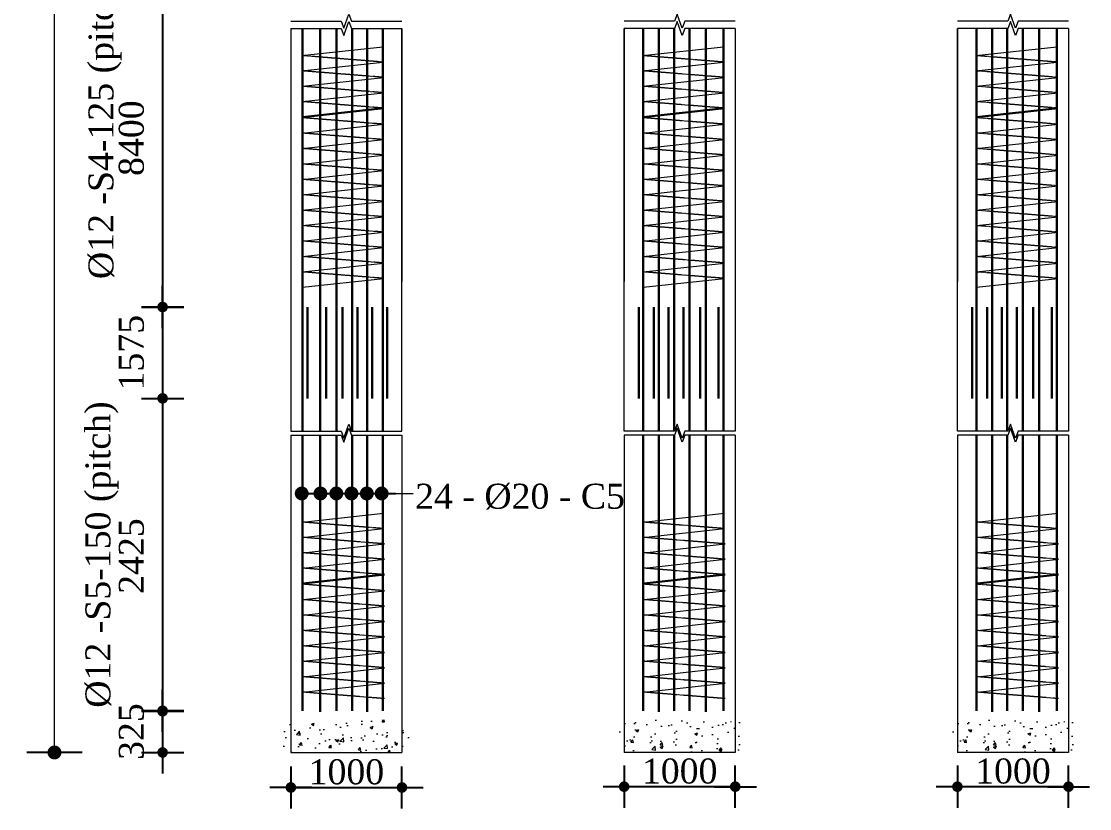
# Model space of a CAD drawing. Header units: millimetres. Extents: x -452357 to 35267, y 81803 to 461763.
# Drawn here: x -28985 to -21292, y 202373 to 208038 of the extents above; entities that cross this region are included whole.
import ezdxf

# ---------------------------------------------------------------- set-up
doc = ezdxf.new("R2010")
doc.units = ezdxf.units.MM
doc.header["$PDMODE"] = 2
doc.linetypes.add('DASHEDX2', pattern=[38.1, 25.4, -12.7])
doc.layers.get('Defpoints').update_dxf_attribs({"lineweight": 13})
for name, color, linetype, lineweight in [('Binder', 136, 'Continuous', 15), ('dim', 96, 'Continuous', 25), ('Dimision', 96, 'Continuous', 18), ('hatch', 65, 'Continuous', 15), ('Hatching', 65, 'Continuous', 20), ('Reinf.', 12, 'Continuous', 30), ('Text', 7, 'Continuous', 15)]:
    doc.layers.add(name, color=color, linetype=linetype, lineweight=lineweight)
doc.styles.get("Standard").update_dxf_attribs({"font": 'times.ttf'})
doc.dimstyles.new('ISO-25', dxfattribs={"dimtxt": 175, "dimasz": 100, "dimexe": 65, "dimexo": 115.625, "dimgap": 40, "dimtad": 1, "dimtoh": 1, "dimdec": 0, "dimtxsty": 'Standard', "dimblk": 'DOT', "dimcen": 300, "dimclrd": 256, "dimclre": 256, "dimclrt": 256, "dimadec": 0, "dimazin": 0, "dimtfac": 1, "dimtdec": 0, "dimtix": 1, "dimtmove": 0, "dimatfit": 3, "dimldrblk": 'DOT', "dimfxl": 75, "dimlwd": -1, "dimarcsym": 0})
doc.dimstyles.new('ISO-70', dxfattribs={"dimscale": 0, "dimtxt": 70, "dimasz": 0.75, "dimexe": 35, "dimexo": 35, "dimgap": 20, "dimtad": 1, "dimdec": 0, "dimlfac": -1, "dimzin": 1, "dimdsep": 46, "dimtxsty": 'Standard', "dimblk": 'DIM', "dimcen": 60, "dimclrd": 256, "dimclre": 256, "dimclrt": 256, "dimadec": 0, "dimazin": 0, "dimtfac": 1, "dimtdec": 0, "dimtix": 1, "dimtofl": 0, "dimtmove": 0, "dimatfit": 3, "dimldrblk": 'DOT', "dimfxl": 35, "dimfxlon": 1, "dimtolj": 1, "dimlwd": -1, "dimarcsym": 0})

# ---------------------------------------------------------------- blocks, each defined once
blk = doc.blocks.new('DIM')
at = {"layer": 'dim'}
for p, q in [((0, -101.4), (0, 101.4)), ((-101.4, 0), (101.4, 0))]:
    blk.add_line(p, q, dxfattribs=at)
at = {"layer": 'dim', "const_width": 25.4}
blk.add_lwpolyline([(-12.7, 0, 1), (12.7, 0, 1)], format="xyb", close=True, dxfattribs=at)
blk = doc.blocks.new('*D563')
at = {"layer": 'Defpoints', "color": 0, "ltscale": 30, "transparency": 16777216}
for p in [(-27044.5, 202942.1), (-26244.5, 202942.1), (-26244.5, 202524.9)]:
    blk.add_point(p, dxfattribs=at)
at = {"layer": 'dim', "lineweight": -2, "ltscale": 30, "transparency": 16777216}
for p, q in [((-27044.5, 202559.9), (-27044.5, 202489.9)), ((-26244.5, 202559.9), (-26244.5, 202489.9))]:
    blk.add_line(p, q, dxfattribs=at)
at = {"layer": 'dim', "ltscale": 30, "transparency": 16777216}
blk.add_line((-27043, 202524.9), (-26246, 202524.9), dxfattribs=at)
at = {"layer": 'dim', "ltscale": 30, "transparency": 16777216, "xscale": 1.5, "yscale": 1.5, "zscale": 1.5, "rotation": 180}
blk.add_blockref('DIM', (-27044.5, 202524.9), dxfattribs=at)
at = {"layer": 'dim', "ltscale": 30, "transparency": 16777216, "xscale": 1.5, "yscale": 1.5, "zscale": 1.5}
blk.add_blockref('DIM', (-26244.5, 202524.9), dxfattribs=at)
at = {"layer": 'dim', "ltscale": 30, "transparency": 16777216, "insert": (-26644.5, 202636.4), "char_height": 160, "attachment_point": 5}
blk.add_mtext('\\A1;{\\H1.125x;1000}', dxfattribs=at)
blk = doc.blocks.new('_Dot')
at = {"color": 0, "linetype": 'ByBlock', "lineweight": -2}
blk.add_line((-0.5, 0), (-1, 0), dxfattribs=at)
at = {"color": 0, "linetype": 'ByBlock', "const_width": 0.5}
blk.add_lwpolyline([(-0.25, 0, 1), (0.25, 0, 1)], format="xyb", close=True, dxfattribs=at)
blk = doc.blocks.new('*D570')
at = {"layer": 'Defpoints', "color": 0, "ltscale": 30, "transparency": 16777216}
for p in [(-22244.5, 202947.8), (-21444.5, 202947.8), (-22244.5, 202530.6)]:
    blk.add_point(p, dxfattribs=at)
at = {"layer": 'dim', "lineweight": -2, "ltscale": 30, "transparency": 16777216}
for p, q in [((-22244.5, 202565.6), (-22244.5, 202495.6)), ((-21444.5, 202565.6), (-21444.5, 202495.6))]:
    blk.add_line(p, q, dxfattribs=at)
at = {"layer": 'dim', "ltscale": 30, "transparency": 16777216}
blk.add_line((-21446, 202530.6), (-22243, 202530.6), dxfattribs=at)
at = {"layer": 'dim', "ltscale": 30, "transparency": 16777216, "xscale": 1.5, "yscale": 1.5, "zscale": 1.5, "rotation": 180}
blk.add_blockref('DIM', (-22244.5, 202530.6), dxfattribs=at)
at = {"layer": 'dim', "ltscale": 30, "transparency": 16777216, "xscale": 1.5, "yscale": 1.5, "zscale": 1.5}
blk.add_blockref('DIM', (-21444.5, 202530.6), dxfattribs=at)
at = {"layer": 'dim', "ltscale": 30, "transparency": 16777216, "insert": (-21844.5, 202642.1), "char_height": 160, "attachment_point": 5}
blk.add_mtext('\\A1;{\\H1.125x;1000}', dxfattribs=at)
blk = doc.blocks.new('*D571')
at = {"layer": 'Defpoints', "color": 0, "ltscale": 30, "transparency": 16777216}
for p in [(-27943.1, 208401.1), (-27968.1, 205982.7), (-26446.5, 205982.7)]:
    blk.add_point(p, dxfattribs=at)
at = {"layer": 'dim', "lineweight": -2, "ltscale": 30, "transparency": 16777216}
for p, q in [((-27968.1, 208401.1), (-28003.1, 208401.1)), ((-27933.1, 205982.7), (-28003.1, 205982.7))]:
    blk.add_line(p, q, dxfattribs=at)
at = {"layer": 'dim', "ltscale": 30, "transparency": 16777216}
blk.add_line((-27968.1, 208399.6), (-27968.1, 205984.2), dxfattribs=at)
at = {"layer": 'dim', "ltscale": 30, "transparency": 16777216, "xscale": 1.5, "yscale": 1.5, "zscale": 1.5}
for p, rotation in [((-27968.1, 208401.1), 90), ((-27968.1, 205982.7), 270)]:
    blk.add_blockref('DIM', p, dxfattribs=dict(at, rotation=rotation))
at = {"layer": 'dim', "ltscale": 30, "transparency": 16777216, "insert": (-28192.2, 207197.7), "char_height": 160, "attachment_point": 5, "rotation": 90}
blk.add_mtext('\\A1;{\\H1.125x;8400}', dxfattribs=at)
blk = doc.blocks.new('*D572')
at = {"layer": 'Defpoints', "color": 0, "ltscale": 30, "transparency": 16777216}
for p in [(-26446.5, 205982.7), (-27968.1, 205325.3), (-26446.5, 205325.3)]:
    blk.add_point(p, dxfattribs=at)
at = {"layer": 'dim', "lineweight": -2, "ltscale": 30, "transparency": 16777216}
for p, q in [((-27933.1, 205982.7), (-28003.1, 205982.7)), ((-27933.1, 205325.3), (-28003.1, 205325.3))]:
    blk.add_line(p, q, dxfattribs=at)
at = {"layer": 'dim', "ltscale": 30, "transparency": 16777216}
blk.add_line((-27968.1, 205981.2), (-27968.1, 205326.8), dxfattribs=at)
at = {"layer": 'dim', "ltscale": 30, "transparency": 16777216, "xscale": 1.5, "yscale": 1.5, "zscale": 1.5}
for p, rotation in [((-27968.1, 205982.7), 90), ((-27968.1, 205325.3), 270)]:
    blk.add_blockref('DIM', p, dxfattribs=dict(at, rotation=rotation))
at = {"layer": 'dim', "ltscale": 30, "transparency": 16777216, "insert": (-28192.2, 205654), "char_height": 160, "attachment_point": 5, "rotation": 90}
blk.add_mtext('\\A1;{\\H1.125x;1575}', dxfattribs=at)
blk = doc.blocks.new('*D573')
at = {"layer": 'Defpoints', "color": 0, "ltscale": 30, "transparency": 16777216}
for p in [(-27943.1, 205982.7), (-27968.1, 203073.1), (-26924, 203073.1)]:
    blk.add_point(p, dxfattribs=at)
at = {"layer": 'dim', "lineweight": -2, "ltscale": 30, "transparency": 16777216}
for p, q in [((-27968.1, 205982.7), (-28003.1, 205982.7)), ((-27933.1, 203073.1), (-28003.1, 203073.1))]:
    blk.add_line(p, q, dxfattribs=at)
at = {"layer": 'dim', "ltscale": 30, "transparency": 16777216}
blk.add_line((-27968.1, 205981.2), (-27968.1, 203074.6), dxfattribs=at)
at = {"layer": 'dim', "ltscale": 30, "transparency": 16777216, "xscale": 1.5, "yscale": 1.5, "zscale": 1.5}
for p, rotation in [((-27968.1, 205982.7), 90), ((-27968.1, 203073.1), 270)]:
    blk.add_blockref('DIM', p, dxfattribs=dict(at, rotation=rotation))
at = {"layer": 'dim', "ltscale": 30, "transparency": 16777216, "insert": (-28192.2, 204190.2), "char_height": 160, "attachment_point": 5, "rotation": 90}
blk.add_mtext('\\A1;{\\H1.125x;2425}', dxfattribs=at)
blk = doc.blocks.new('*D574')
at = {"layer": 'Defpoints', "color": 0, "ltscale": 30, "transparency": 16777216}
for p in [(-26473.6, 203077.2), (-27968.1, 202776.9), (-26473.6, 202776.9)]:
    blk.add_point(p, dxfattribs=at)
at = {"layer": 'dim', "lineweight": -2, "ltscale": 30, "transparency": 16777216}
for p, q in [((-27933.1, 203077.2), (-28003.1, 203077.2)), ((-27933.1, 202776.9), (-28003.1, 202776.9))]:
    blk.add_line(p, q, dxfattribs=at)
at = {"layer": 'dim', "ltscale": 30, "transparency": 16777216}
blk.add_line((-27968.1, 203075.7), (-27968.1, 202778.4), dxfattribs=at)
at = {"layer": 'dim', "ltscale": 30, "transparency": 16777216, "xscale": 1.5, "yscale": 1.5, "zscale": 1.5}
for p, rotation in [((-27968.1, 203077.2), 90), ((-27968.1, 202776.9), 270)]:
    blk.add_blockref('DIM', p, dxfattribs=dict(at, rotation=rotation))
at = {"layer": 'dim', "ltscale": 30, "transparency": 16777216, "insert": (-28192.2, 202927), "char_height": 160, "attachment_point": 5, "rotation": 90}
blk.add_mtext('\\A1;{\\H1.125x;325}', dxfattribs=at)
blk = doc.blocks.new('*D569')
at = {"layer": 'Defpoints', "color": 0, "ltscale": 30, "transparency": 16777216}
for p in [(-24644.5, 202947.8), (-23844.5, 202947.8), (-24644.5, 202530.6)]:
    blk.add_point(p, dxfattribs=at)
at = {"layer": 'dim', "lineweight": -2, "ltscale": 30, "transparency": 16777216}
for p, q in [((-24644.5, 202565.6), (-24644.5, 202495.6)), ((-23844.5, 202565.6), (-23844.5, 202495.6))]:
    blk.add_line(p, q, dxfattribs=at)
at = {"layer": 'dim', "ltscale": 30, "transparency": 16777216}
blk.add_line((-23846, 202530.6), (-24643, 202530.6), dxfattribs=at)
at = {"layer": 'dim', "ltscale": 30, "transparency": 16777216, "xscale": 1.5, "yscale": 1.5, "zscale": 1.5, "rotation": 180}
blk.add_blockref('DIM', (-24644.5, 202530.6), dxfattribs=at)
at = {"layer": 'dim', "ltscale": 30, "transparency": 16777216, "xscale": 1.5, "yscale": 1.5, "zscale": 1.5}
blk.add_blockref('DIM', (-23844.5, 202530.6), dxfattribs=at)
at = {"layer": 'dim', "ltscale": 30, "transparency": 16777216, "insert": (-24244.5, 202642.1), "char_height": 160, "attachment_point": 5}
blk.add_mtext('\\A1;{\\H1.125x;1000}', dxfattribs=at)
blk = doc.blocks.new('*D608')
at = {"layer": 'Defpoints', "color": 0, "ltscale": 3, "transparency": 16777216}
for p in [(-28746.9, 220500.3), (-28152.7, 220500.3), (-27816, 202776.9)]:
    blk.add_point(p, dxfattribs=at)
at = {"layer": 'Dimision', "lineweight": -2, "ltscale": 3, "transparency": 16777216}
for p, q in [((-28546.9, 220500.3), (-28946.9, 220500.3)), ((-28546.9, 202776.9), (-28946.9, 202776.9))]:
    blk.add_line(p, q, dxfattribs=at)
at = {"layer": 'Dimision', "ltscale": 3, "transparency": 16777216}
blk.add_line((-28746.9, 202876.9), (-28746.9, 220400.3), dxfattribs=at)
at = {"layer": 'Dimision', "ltscale": 3, "transparency": 16777216, "xscale": 100, "yscale": 100, "zscale": 100}
for p, rotation in [((-28746.9, 220500.3), 90), ((-28746.9, 202776.9), 270)]:
    blk.add_blockref('_Dot', p, dxfattribs=dict(at, rotation=rotation))
at = {"layer": 'Dimision', "ltscale": 3, "transparency": 16777216, "insert": (-28873.7, 211638.6), "char_height": 170, "attachment_point": 5, "rotation": 90}
blk.add_mtext('43775', dxfattribs=at)

msp = doc.modelspace()

# ---------------------------------------------------------------- hatches: boundary and pattern name
at = {"layer": 'hatch', "ltscale": 30}
h = msp.add_hatch(dxfattribs=at)
h.set_pattern_fill('AR-CONC', color=256, scale=29.508197, style=0)
h.set_pattern_definition([(50, (-19033.89, 280533.51), (211.65055, -18.51702), [22.13115, -243.4426]), (355, (-19033.89, 280533.5), (-40.943, 221.95833), [17.7049, -194.7541]), (100.4514, (-19016.25, 280531.97), (170.7077, 203.4412), [18.8086, -206.8944]), (46.1842, (-19033.89, 280592.53), (314.9236, -48.8417), [33.1967, -365.164]), (96.6356, (-19007.64, 280588.46), (275.8021, 287.4446), [28.2129, -310.3415]), (351.1842, (-19033.9, 280592.53), (275.8019, 287.4448), [26.5574, -292.1311]), (21, (-19004.38, 280577.77), (176.1365, -118.80557), [22.13115, -243.4426]), (326, (-19004.38, 280577.77), (71.79797, 213.9787), [17.7049, -194.7541]), (71.4514, (-18989.7, 280567.87), (247.93455, 95.17293), [18.8086, -206.8944]), (37.5, (-19033.89, 280533.51), (3.588154, 98.23097), [0, -192.39344, 0, -197.70492, 0, -195.4918]), (7.5, (-19033.89, 280533.51), (77.62708, 116.38378), [0, -112.72131, 0, -187.96721, 0, -74.5082]), (327.5, (-19099.69, 280533.51), (157.521375, -6.655536), [0, -73.7705, 0, -230.16393, 0, -305.40984]), (317.5, (-19129.2, 280533.51), (172.08772, 29.53918), [0, -95.90164, 0, -152.85246, 0, -216.88525])])
h.paths.add_polyline_path([(-26194.5, 203014.3), (-27094.5, 202998.2), (-27094.5, 202776.9), (-26194.5, 202776.9)])
h = msp.add_hatch(dxfattribs=at)
h.set_pattern_fill('AR-CONC', color=256, scale=29.508197, style=0)
h.set_pattern_definition([(50, (-21433.89, 280533.51), (211.65055, -18.51702), [22.13115, -243.4426]), (355, (-21433.89, 280533.5), (-40.943, 221.95833), [17.7049, -194.7541]), (100.4514, (-21416.25, 280531.97), (170.7077, 203.4412), [18.8086, -206.8944]), (46.1842, (-21433.89, 280592.53), (314.9236, -48.8417), [33.1967, -365.164]), (96.6356, (-21407.64, 280588.46), (275.8021, 287.4446), [28.2129, -310.3415]), (351.1842, (-21433.9, 280592.53), (275.8019, 287.4448), [26.5574, -292.1311]), (21, (-21404.38, 280577.77), (176.1365, -118.80557), [22.13115, -243.4426]), (326, (-21404.38, 280577.77), (71.79797, 213.9787), [17.7049, -194.7541]), (71.4514, (-21389.7, 280567.87), (247.93455, 95.17293), [18.8086, -206.8944]), (37.5, (-21433.89, 280533.51), (3.588154, 98.23097), [0, -192.39344, 0, -197.70492, 0, -195.4918]), (7.5, (-21433.89, 280533.51), (77.62708, 116.38378), [0, -112.72131, 0, -187.96721, 0, -74.5082]), (327.5, (-21499.69, 280533.51), (157.521375, -6.655536), [0, -73.7705, 0, -230.16393, 0, -305.40984]), (317.5, (-21529.2, 280533.51), (172.08772, 29.53918), [0, -95.90164, 0, -152.85246, 0, -216.88525])])
h.paths.add_polyline_path([(-24694.5, 203014.3), (-23794.5, 202998.2), (-23794.5, 202776.9), (-24694.5, 202776.9)])
h = msp.add_hatch(dxfattribs=at)
h.set_pattern_fill('AR-CONC', color=256, scale=29.508197, style=0)
h.set_pattern_definition([(50, (-19033.89, 280533.51), (211.65055, -18.51702), [22.13115, -243.4426]), (355, (-19033.89, 280533.5), (-40.943, 221.95833), [17.7049, -194.7541]), (100.4514, (-19016.25, 280531.97), (170.7077, 203.4412), [18.8086, -206.8944]), (46.1842, (-19033.89, 280592.53), (314.9236, -48.8417), [33.1967, -365.164]), (96.6356, (-19007.64, 280588.46), (275.8021, 287.4446), [28.2129, -310.3415]), (351.1842, (-19033.9, 280592.53), (275.8019, 287.4448), [26.5574, -292.1311]), (21, (-19004.38, 280577.77), (176.1365, -118.80557), [22.13115, -243.4426]), (326, (-19004.38, 280577.77), (71.79797, 213.9787), [17.7049, -194.7541]), (71.4514, (-18989.7, 280567.87), (247.93455, 95.17293), [18.8086, -206.8944]), (37.5, (-19033.89, 280533.51), (3.588154, 98.23097), [0, -192.39344, 0, -197.70492, 0, -195.4918]), (7.5, (-19033.89, 280533.51), (77.62708, 116.38378), [0, -112.72131, 0, -187.96721, 0, -74.5082]), (327.5, (-19099.69, 280533.51), (157.521375, -6.655536), [0, -73.7705, 0, -230.16393, 0, -305.40984]), (317.5, (-19129.2, 280533.51), (172.08772, 29.53918), [0, -95.90164, 0, -152.85246, 0, -216.88525])])
h.paths.add_polyline_path([(-22294.5, 203014.3), (-21394.5, 202998.2), (-21394.5, 202776.9), (-22294.5, 202776.9)])

# ---------------------------------------------------------------- linework, layer by layer
at = {"layer": 'Binder', "ltscale": 5}
for p, q in [((-26966.8, 207791.8), (-26382.2, 207855.9)), ((-24512.5, 207791.8), (-23928, 207855.9)), ((-22112.5, 207791.8), (-21528, 207855.9)), ((-26966.8, 207681.2), (-26382.2, 207745.2)), ((-24512.5, 207681.2), (-23928, 207745.2)), ((-22112.5, 207681.2), (-21528, 207745.2)), ((-26960.9, 207571.1), (-26376.4, 207635.2)), ((-24506.7, 207571.1), (-23922.1, 207635.2)), ((-22106.7, 207571.1), (-21522.1, 207635.2)), ((-26960.9, 207460.5), (-26376.4, 207524.5)), ((-24506.7, 207460.5), (-23922.1, 207524.5)), ((-22106.7, 207460.5), (-21522.1, 207524.5)), ((-26960.9, 207349.8), (-26376.4, 207413.9)), ((-24506.7, 207349.8), (-23922.1, 207413.9)), ((-22106.7, 207349.8), (-21522.1, 207413.9)), ((-26960.9, 207234.1), (-26376.4, 207298.1)), ((-24506.7, 207234.1), (-23922.1, 207298.1)), ((-22106.7, 207234.1), (-21522.1, 207298.1)), ((-26960.9, 207123.4), (-26376.4, 207187.5)), ((-24506.7, 207123.4), (-23922.1, 207187.5)), ((-22106.7, 207123.4), (-21522.1, 207187.5)), ((-26960.9, 207011.8), (-26376.4, 207075.8)), ((-24506.7, 207011.8), (-23922.1, 207075.8)), ((-22106.7, 207011.8), (-21522.1, 207075.8)), ((-26960.9, 206901.1), (-26376.4, 206965.2)), ((-24506.7, 206901.1), (-23922.1, 206965.2)), ((-22106.7, 206901.1), (-21522.1, 206965.2)), ((-26960.9, 206790.5), (-26376.4, 206854.5)), ((-24506.7, 206790.5), (-23922.1, 206854.5)), ((-22106.7, 206790.5), (-21522.1, 206854.5)), ((-26960.9, 206678.8), (-26376.4, 206742.9)), ((-24506.7, 206678.8), (-23922.1, 206742.9)), ((-22106.7, 206678.8), (-21522.1, 206742.9)), ((-26960.9, 206568.2), (-26376.4, 206632.2)), ((-24506.7, 206568.2), (-23922.1, 206632.2)), ((-22106.7, 206568.2), (-21522.1, 206632.2)), ((-26960.9, 206457.5), (-26376.4, 206521.5)), ((-24506.7, 206457.5), (-23922.1, 206521.5)), ((-22106.7, 206457.5), (-21522.1, 206521.5)), ((-26960.9, 206345.9), (-26376.4, 206409.9)), ((-24506.7, 206345.9), (-23922.1, 206409.9)), ((-22106.7, 206345.9), (-21522.1, 206409.9)), ((-26960.9, 206235.2), (-26376.4, 206299.2)), ((-24506.7, 206235.2), (-23922.1, 206299.2)), ((-22106.7, 206235.2), (-21522.1, 206299.2)), ((-26960.9, 206124.5), (-26376.4, 206188.6)), ((-24506.7, 206124.5), (-23922.1, 206188.6)), ((-22106.7, 206124.5), (-21522.1, 206188.6)), ((-26960.9, 204434.5), (-26376.4, 204498.6)), ((-24506.7, 204434.5), (-23922.1, 204498.6)), ((-22106.7, 204434.5), (-21522.1, 204498.6)), ((-26960.9, 204323.9), (-26376.4, 204387.9)), ((-24506.7, 204323.9), (-23922.1, 204387.9)), ((-22106.7, 204323.9), (-21522.1, 204387.9)), ((-26955, 204213.9), (-26370.5, 204277.9)), ((-24500.8, 204213.9), (-23916.2, 204277.9)), ((-22100.8, 204213.9), (-21516.2, 204277.9)), ((-26955, 204103.2), (-26370.5, 204167.3)), ((-24500.8, 204103.2), (-23916.2, 204167.3)), ((-22100.8, 204103.2), (-21516.2, 204167.3)), ((-26955, 203992.6), (-26370.5, 204056.6)), ((-24500.8, 203992.6), (-23916.2, 204056.6)), ((-22100.8, 203992.6), (-21516.2, 204056.6)), ((-26955, 203876.8), (-26370.5, 203940.8)), ((-24500.8, 203876.8), (-23916.2, 203940.8)), ((-22100.8, 203876.8), (-21516.2, 203940.8)), ((-26955, 203766.1), (-26370.5, 203830.2)), ((-24500.8, 203766.1), (-23916.2, 203830.2)), ((-22100.8, 203766.1), (-21516.2, 203830.2)), ((-26955, 203654.5), (-26370.5, 203718.5)), ((-24500.8, 203654.5), (-23916.2, 203718.5)), ((-22100.8, 203654.5), (-21516.2, 203718.5)), ((-26955, 203543.8), (-26370.5, 203607.9)), ((-24500.8, 203543.8), (-23916.2, 203607.9)), ((-22100.8, 203543.8), (-21516.2, 203607.9)), ((-26955, 203433.2), (-26370.5, 203497.2)), ((-24500.8, 203433.2), (-23916.2, 203497.2)), ((-22100.8, 203433.2), (-21516.2, 203497.2)), ((-26955, 203321.5), (-26370.5, 203385.6)), ((-24500.8, 203321.5), (-23916.2, 203385.6)), ((-22100.8, 203321.5), (-21516.2, 203385.6)), ((-26955, 203210.9), (-26370.5, 203274.9)), ((-24500.8, 203210.9), (-23916.2, 203274.9)), ((-22100.8, 203210.9), (-21516.2, 203274.9))]:
    msp.add_line(p, q, dxfattribs=at)
at = {"layer": 'Binder', "linetype": 'DASHEDX2', "ltscale": 0.007}
for p, q in [((-26382.2, 207745.2), (-26966.8, 207791.8)), ((-23928, 207745.2), (-24512.5, 207791.8)), ((-21528, 207745.2), (-22112.5, 207791.8)), ((-26376.4, 207635.2), (-26960.9, 207681.8)), ((-23922.1, 207635.2), (-24506.7, 207681.8)), ((-21522.1, 207635.2), (-22106.7, 207681.8)), ((-26376.4, 207524.5), (-26960.9, 207571.1)), ((-23922.1, 207524.5), (-24506.7, 207571.1)), ((-21522.1, 207524.5), (-22106.7, 207571.1)), ((-26376.4, 207413.9), (-26960.9, 207460.5)), ((-23922.1, 207413.9), (-24506.7, 207460.5)), ((-21522.1, 207413.9), (-22106.7, 207460.5)), ((-26376.4, 207298.1), (-26960.9, 207344.7)), ((-23922.1, 207298.1), (-24506.7, 207344.7)), ((-21522.1, 207298.1), (-22106.7, 207344.7)), ((-26376.4, 207187.5), (-26960.9, 207234.1)), ((-23922.1, 207187.5), (-24506.7, 207234.1)), ((-21522.1, 207187.5), (-22106.7, 207234.1)), ((-26376.4, 207076.8), (-26960.9, 207123.4)), ((-23922.1, 207076.8), (-24506.7, 207123.4)), ((-21522.1, 207076.8), (-22106.7, 207123.4)), ((-26376.4, 206965.2), (-26960.9, 207011.8)), ((-23922.1, 206965.2), (-24506.7, 207011.8)), ((-21522.1, 206965.2), (-22106.7, 207011.8)), ((-26376.4, 206854.5), (-26960.9, 206901.1)), ((-23922.1, 206854.5), (-24506.7, 206901.1)), ((-21522.1, 206854.5), (-22106.7, 206901.1)), ((-26376.4, 206743.8), (-26960.9, 206790.5)), ((-23922.1, 206743.8), (-24506.7, 206790.5)), ((-21522.1, 206743.8), (-22106.7, 206790.5)), ((-26376.4, 206632.2), (-26960.9, 206678.8)), ((-23922.1, 206632.2), (-24506.7, 206678.8)), ((-21522.1, 206632.2), (-22106.7, 206678.8)), ((-26376.4, 206521.5), (-26960.9, 206568.2)), ((-23922.1, 206521.5), (-24506.7, 206568.2)), ((-21522.1, 206521.5), (-22106.7, 206568.2)), ((-26376.4, 206410.9), (-26960.9, 206457.5)), ((-23922.1, 206410.9), (-24506.7, 206457.5)), ((-21522.1, 206410.9), (-22106.7, 206457.5)), ((-26376.4, 206299.2), (-26960.9, 206345.9)), ((-23922.1, 206299.2), (-24506.7, 206345.9)), ((-21522.1, 206299.2), (-22106.7, 206345.9)), ((-26376.4, 206188.6), (-26960.9, 206235.2)), ((-23922.1, 206188.6), (-24506.7, 206235.2)), ((-21522.1, 206188.6), (-22106.7, 206235.2)), ((-26376.4, 204387.9), (-26960.9, 204434.5)), ((-23922.1, 204387.9), (-24506.7, 204434.5)), ((-21522.1, 204387.9), (-22106.7, 204434.5)), ((-26370.5, 204277.9), (-26955, 204324.5)), ((-23916.2, 204277.9), (-24500.8, 204324.5)), ((-21516.2, 204277.9), (-22100.8, 204324.5)), ((-26370.5, 204167.3), (-26955, 204213.9)), ((-23916.2, 204167.3), (-24500.8, 204213.9)), ((-21516.2, 204167.3), (-22100.8, 204213.9)), ((-26370.5, 204056.6), (-26955, 204103.2)), ((-23916.2, 204056.6), (-24500.8, 204103.2)), ((-21516.2, 204056.6), (-22100.8, 204103.2)), ((-26370.5, 203940.8), (-26955, 203987.5)), ((-23916.2, 203940.8), (-24500.8, 203987.5)), ((-21516.2, 203940.8), (-22100.8, 203987.5)), ((-26370.5, 203830.2), (-26955, 203876.8)), ((-23916.2, 203830.2), (-24500.8, 203876.8)), ((-21516.2, 203830.2), (-22100.8, 203876.8)), ((-26370.5, 203719.5), (-26955, 203766.1)), ((-23916.2, 203719.5), (-24500.8, 203766.1)), ((-21516.2, 203719.5), (-22100.8, 203766.1)), ((-26370.5, 203607.9), (-26955, 203654.5)), ((-23916.2, 203607.9), (-24500.8, 203654.5)), ((-21516.2, 203607.9), (-22100.8, 203654.5)), ((-26370.5, 203497.2), (-26955, 203543.8)), ((-23916.2, 203497.2), (-24500.8, 203543.8)), ((-21516.2, 203497.2), (-22100.8, 203543.8)), ((-26370.5, 203386.6), (-26955, 203433.2)), ((-23916.2, 203386.6), (-24500.8, 203433.2)), ((-21516.2, 203386.6), (-22100.8, 203433.2)), ((-26370.5, 203274.9), (-26955, 203321.5)), ((-23916.2, 203274.9), (-24500.8, 203321.5)), ((-21516.2, 203274.9), (-22100.8, 203321.5)), ((-26370.5, 203164.3), (-26955, 203210.9)), ((-23916.2, 203164.3), (-24500.8, 203210.9)), ((-21516.2, 203164.3), (-22100.8, 203210.9))]:
    msp.add_line(p, q, dxfattribs=at)
at = {"layer": 'Hatching', "ltscale": 3}
for p, q in [((-27044.5, 207986.1), (-27044.5, 206167)), ((-26244.5, 207986.1), (-26244.5, 206167)), ((-24644.5, 207986.1), (-24644.5, 206167)), ((-23844.5, 207986.1), (-23844.5, 206167)), ((-22244.5, 207986.1), (-22244.5, 206167)), ((-21444.5, 207986.1), (-21444.5, 206167)), ((-27044.5, 205059.6), (-27044.5, 203449.2)), ((-26244.5, 205059.6), (-26244.5, 203451.1)), ((-24644.5, 205059.6), (-24644.5, 203451.1)), ((-23844.5, 205059.6), (-23844.5, 203449.2)), ((-22244.5, 205059.6), (-22244.5, 203451.1)), ((-21444.5, 205059.6), (-21444.5, 203449.2)), ((-27044.5, 203449.2), (-27044.5, 202776.9)), ((-26244.5, 203451.1), (-26244.5, 202776.9)), ((-24644.5, 203451.1), (-24644.5, 202776.9)), ((-23844.5, 203449.2), (-23844.5, 202776.9)), ((-22244.5, 203451.1), (-22244.5, 202776.9)), ((-21444.5, 203449.2), (-21444.5, 202776.9)), ((-27044.5, 202776.9), (-26244.5, 202776.9)), ((-23844.5, 202776.9), (-24644.5, 202776.9)), ((-21444.5, 202776.9), (-22244.5, 202776.9))]:
    msp.add_line(p, q, dxfattribs=at)
for points in [[(-27044.5, 208039.6), (-26681.3, 208039.6), (-26662.9, 207988.9), (-26626, 208090.3), (-26607.6, 208039.6), (-26244.5, 208039.6)], [(-27044.5, 207986.1), (-26681.3, 207986.1), (-26662.9, 207935.4), (-26626, 208036.8), (-26607.6, 207986.1), (-26244.5, 207986.1)], [(-23844.5, 208039.6), (-24207.6, 208039.6), (-24226, 207988.9), (-24262.9, 208090.3), (-24281.3, 208039.6), (-24644.5, 208039.6)], [(-23844.5, 207986.1), (-24207.6, 207986.1), (-24226, 207935.4), (-24262.9, 208036.8), (-24281.3, 207986.1), (-24644.5, 207986.1)], [(-21444.5, 208039.6), (-21807.6, 208039.6), (-21826, 207988.9), (-21862.9, 208090.3), (-21881.3, 208039.6), (-22244.5, 208039.6)], [(-21444.5, 207986.1), (-21807.6, 207986.1), (-21826, 207935.4), (-21862.9, 208036.8), (-21881.3, 207986.1), (-22244.5, 207986.1)], [(-27044.5, 207986.1), (-27044.5, 206167)], [(-27044.5, 207986.1), (-27044.5, 206167)], [(-26244.5, 206167), (-26244.5, 207986.1)], [(-26244.5, 206167), (-26244.5, 207986.1)], [(-24644.5, 206167), (-24644.5, 207986.1)], [(-24644.5, 206167), (-24644.5, 207986.1)], [(-23844.5, 207986.1), (-23844.5, 206167)], [(-23844.5, 207986.1), (-23844.5, 206167)], [(-22244.5, 206167), (-22244.5, 207986.1)], [(-22244.5, 206167), (-22244.5, 207986.1)], [(-21444.5, 207986.1), (-21444.5, 206167)], [(-21444.5, 207986.1), (-21444.5, 206167)], [(-27044.5, 206167), (-27044.5, 205089.4)], [(-26244.5, 205089.4), (-26244.5, 206167)], [(-24644.5, 205089.4), (-24644.5, 206167)], [(-23844.5, 206167), (-23844.5, 205089.4)], [(-22244.5, 205089.4), (-22244.5, 206167)], [(-21444.5, 206167), (-21444.5, 205089.4)], [(-27044.5, 205089.4), (-26681.3, 205089.4), (-26662.9, 205038.7), (-26626, 205140), (-26607.6, 205089.4), (-26244.5, 205089.4)], [(-27044.5, 205059.6), (-26681.3, 205059.6), (-26662.9, 205009), (-26626, 205110.3), (-26607.6, 205059.6), (-26244.5, 205059.6)], [(-23844.5, 205089.4), (-24207.6, 205089.4), (-24226, 205038.7), (-24262.9, 205140), (-24281.3, 205089.4), (-24644.5, 205089.4)], [(-23844.5, 205059.6), (-24207.6, 205059.6), (-24226, 205009), (-24262.9, 205110.3), (-24281.3, 205059.6), (-24644.5, 205059.6)], [(-21444.5, 205089.4), (-21807.6, 205089.4), (-21826, 205038.7), (-21862.9, 205140), (-21881.3, 205089.4), (-22244.5, 205089.4)], [(-21444.5, 205059.6), (-21807.6, 205059.6), (-21826, 205009), (-21862.9, 205110.3), (-21881.3, 205059.6), (-22244.5, 205059.6)]]:
    msp.add_lwpolyline(points, dxfattribs=at)
at = {"layer": 'Reinf.', "ltscale": 5}
for p, q in [((-26716.2, 206167), (-26716.2, 207986.1)), ((-26603.7, 206167), (-26603.7, 207986.1)), ((-26603.7, 206167), (-26603.7, 207986.1)), ((-26603.7, 206167), (-26603.7, 207986.1)), ((-24285.2, 206167), (-24285.2, 207986.1)), ((-24285.2, 206167), (-24285.2, 207986.1)), ((-24285.2, 206167), (-24285.2, 207986.1)), ((-24172.7, 206167), (-24172.7, 207986.1)), ((-21885.2, 206167), (-21885.2, 207986.1)), ((-21885.2, 206167), (-21885.2, 207986.1)), ((-21885.2, 206167), (-21885.2, 207986.1)), ((-21772.7, 206167), (-21772.7, 207986.1)), ((-26960.9, 207349.8), (-26376.4, 207413.9)), ((-24506.7, 207349.8), (-23922.1, 207413.9)), ((-22106.7, 207349.8), (-21522.1, 207413.9)), ((-26716.2, 205089.4), (-26716.2, 206167)), ((-26603.7, 205089.4), (-26603.7, 206167)), ((-26603.7, 205960.3), (-26603.7, 206167)), ((-24285.2, 205089.4), (-24285.2, 206167)), ((-24285.2, 205960.3), (-24285.2, 206167)), ((-24172.7, 205089.4), (-24172.7, 206167)), ((-21885.2, 205089.4), (-21885.2, 206167)), ((-21885.2, 205960.3), (-21885.2, 206167)), ((-21772.7, 205089.4), (-21772.7, 206167)), ((-26790.7, 205325.3), (-26790.7, 205982.7)), ((-26672.1, 205325.3), (-26672.1, 205982.7)), ((-26563.7, 205325.3), (-26563.7, 205982.7)), ((-26459.1, 205325.3), (-26459.1, 205982.7)), ((-24429.8, 205325.3), (-24429.8, 205982.7)), ((-24325.2, 205325.3), (-24325.2, 205982.7)), ((-24216.8, 205325.3), (-24216.8, 205982.7)), ((-24098.2, 205325.3), (-24098.2, 205982.7)), ((-22029.8, 205325.3), (-22029.8, 205982.7)), ((-21925.2, 205325.3), (-21925.2, 205982.7)), ((-21816.8, 205325.3), (-21816.8, 205982.7)), ((-21698.2, 205325.3), (-21698.2, 205982.7)), ((-26716.2, 203077), (-26716.2, 205059.6)), ((-26603.7, 203077), (-26603.7, 205059.6)), ((-24285.2, 203077), (-24285.2, 205059.6)), ((-24172.7, 203077), (-24172.7, 205059.6)), ((-21885.2, 203077), (-21885.2, 205059.6)), ((-21772.7, 203077), (-21772.7, 205059.6)), ((-26955, 203992.6), (-26370.5, 204056.6)), ((-24500.8, 203992.6), (-23916.2, 204056.6)), ((-22100.8, 203992.6), (-21516.2, 204056.6))]:
    msp.add_line(p, q, dxfattribs=at)
for points in [[(-26960.9, 206167), (-26960.9, 207986.1)], [(-26960.9, 206167), (-26960.9, 207986.1)], [(-26832.6, 206167), (-26832.6, 207986.1)], [(-26832.6, 206167), (-26832.6, 207986.1)], [(-26494.7, 206167), (-26494.7, 207986.1)], [(-26382.2, 206167), (-26382.2, 207986.1)], [(-26382.2, 206167), (-26382.2, 207986.1)], [(-24506.7, 206167), (-24506.7, 207986.1)], [(-24506.7, 206167), (-24506.7, 207986.1)], [(-24394.2, 206167), (-24394.2, 207986.1)], [(-24056.3, 206167), (-24056.3, 207986.1)], [(-24056.3, 206167), (-24056.3, 207986.1)], [(-23928, 206167), (-23928, 207986.1)], [(-23928, 206167), (-23928, 207986.1)], [(-22106.7, 206167), (-22106.7, 207986.1)], [(-22106.7, 206167), (-22106.7, 207986.1)], [(-21994.2, 206167), (-21994.2, 207986.1)], [(-21656.3, 206167), (-21656.3, 207986.1)], [(-21656.3, 206167), (-21656.3, 207986.1)], [(-21528, 206167), (-21528, 207986.1)], [(-21528, 206167), (-21528, 207986.1)], [(-26960.9, 205089.4), (-26960.9, 206167)], [(-26832.6, 205089.4), (-26832.6, 206167)], [(-26494.7, 205089.4), (-26494.7, 206167)], [(-26382.2, 205089.4), (-26382.2, 206167)], [(-24506.7, 205089.4), (-24506.7, 206167)], [(-24394.2, 205089.4), (-24394.2, 206167)], [(-24056.3, 205089.4), (-24056.3, 206167)], [(-23928, 205089.4), (-23928, 206167)], [(-22106.7, 205089.4), (-22106.7, 206167)], [(-21994.2, 205089.4), (-21994.2, 206167)], [(-21656.3, 205089.4), (-21656.3, 206167)], [(-21528, 205089.4), (-21528, 206167)], [(-26924, 205325.3), (-26924, 205982.7)], [(-26351.4, 205325.3), (-26351.4, 205982.7)], [(-24537.5, 205325.3), (-24537.5, 205982.7)], [(-23964.9, 205325.3), (-23964.9, 205982.7)], [(-22137.5, 205325.3), (-22137.5, 205982.7)], [(-21564.9, 205325.3), (-21564.9, 205982.7)], [(-26960.9, 203077), (-26960.9, 205059.6)], [(-26832.6, 203068.8), (-26832.6, 205059.6)], [(-26494.7, 203068.8), (-26494.7, 205059.6)], [(-26382.2, 203077), (-26382.2, 205059.6)], [(-24506.7, 203077), (-24506.7, 205059.6)], [(-24394.2, 203068.8), (-24394.2, 205059.6)], [(-24056.3, 203068.8), (-24056.3, 205059.6)], [(-23928, 203077), (-23928, 205059.6)], [(-22106.7, 203077), (-22106.7, 205059.6)], [(-21994.2, 203068.8), (-21994.2, 205059.6)], [(-21656.3, 203068.8), (-21656.3, 205059.6)], [(-21528, 203077), (-21528, 205059.6)]]:
    msp.add_lwpolyline(points, dxfattribs=at)

# ---------------------------------------------------------------- texts
at = {"layer": 'dim', "ltscale": 30, "char_height": 180, "attachment_point": 5, "rotation": 90}
for s, insert in [('%%C12 -S4-125 (pitch)', (-28383, 207285.8)), ('%%C12 -S5-150 (pitch)', (-28404.9, 204201))]:
    msp.add_mtext(s, dxfattribs=dict(at, insert=insert))
at = {"layer": 'Text'}
msp.add_text('24 - %%C20 - C5', height=180, dxfattribs=at).set_placement((-26149.4, 204531))

# ---------------------------------------------------------------- dimensions: what is measured, and where the dimension line sits
at = {"layer": 'dim', "ltscale": 30}
for base, p1, p2, text, picture, middle in [((-27968.1, 205982.7), (-27943.1, 208401.1), (-26446.5, 205982.7), '{\\H1.125x;8400}', '*D571', (-28192.2, 207197.7)), ((-27968.1, 205325.3), (-26446.5, 205982.7), (-26446.5, 205325.3), '{\\H1.125x;1575}', '*D572', (-28192.2, 205654)), ((-27968.1, 203073.1), (-27943.1, 205982.7), (-26924, 203073.1), '{\\H1.125x;2425}', '*D573', (-28192.2, 204190.2)), ((-27968.1, 202776.9), (-26473.6, 203077.2), (-26473.6, 202776.9), '{\\H1.125x;325}', '*D574', (-28192.2, 202927))]:
    dim = msp.add_linear_dim(base=base, p1=p1, p2=p2, angle=90, text=text, dimstyle='ISO-70', override={"dimscale": 1, "dimtxt": 160, "dimasz": 1.5, "dimtmove": 2}, dxfattribs=at)
    dim.commit()
    dim.dimension.update_dxf_attribs({"geometry": picture, "text_midpoint": middle, "dimtype": 160})
dim = msp.add_linear_dim(base=(-26244.5, 202524.9), p1=(-27044.5, 202942.1), p2=(-26244.5, 202942.1), text='{\\H1.125x;1000}', dimstyle='ISO-70', override={"dimscale": 1, "dimtxt": 160, "dimasz": 1.5, "dimtmove": 2}, dxfattribs=at)
dim.commit()
dim.dimension.update_dxf_attribs({"geometry": '*D563', "text_midpoint": (-26644.5, 202636.4)})
for base, p1, p2, picture, middle in [((-24644.5, 202530.6), (-23844.5, 202947.8), (-24644.5, 202947.8), '*D569', (-24244.5, 202642.1)), ((-22244.5, 202530.6), (-21444.5, 202947.8), (-22244.5, 202947.8), '*D570', (-21844.5, 202642.1))]:
    dim = msp.add_linear_dim(base=base, p1=p1, p2=p2, angle=180, text='{\\H1.125x;1000}', dimstyle='ISO-70', override={"dimscale": 1, "dimtxt": 160, "dimasz": 1.5, "dimtmove": 2}, dxfattribs=at)
    dim.commit()
    dim.dimension.update_dxf_attribs({"geometry": picture, "text_midpoint": middle})
at = {"layer": 'Dimision', "ltscale": 3}
dim = msp.add_linear_dim(base=(-28746.9, 220500.3), p1=(-27816, 202776.9), p2=(-28152.7, 220500.3), angle=90, text='43775', dimstyle='ISO-25', override={"dimtxt": 170, "dimexe": 200, "dimfxl": 200, "dimfxlon": 1}, dxfattribs=at)
dim.commit()
dim.dimension.update_dxf_attribs({"geometry": '*D608', "text_midpoint": (-28746.9, 211638.6), "dimtype": 160})

# ---------------------------------------------------------------- leaders
at = {"layer": 'Dimision', "ltscale": 5}
for points, override in [([(-26966.3, 204640.6), (-26223.3, 204640.6)], {"dimasz": 100, "dimtad": 0}), ([(-26831.6, 204640.6), (-26190.4, 204640.6)], {"dimtad": 0}), ([(-26717.1, 204640.6), (-26211.7, 204640.6)], {"dimtad": 0}), ([(-26608.1, 204640.6), (-26238.4, 204640.6)], {"dimtad": 0}), ([(-26497.5, 204640.6), (-26163, 204640.6)], {"dimtad": 0}), ([(-26390.6, 204640.6), (-26171.4, 204640.6)], {"dimtad": 0})]:
    msp.add_leader(points, dimstyle='ISO-25', override=override, dxfattribs=at)

doc.saveas('drawing.dxf')
